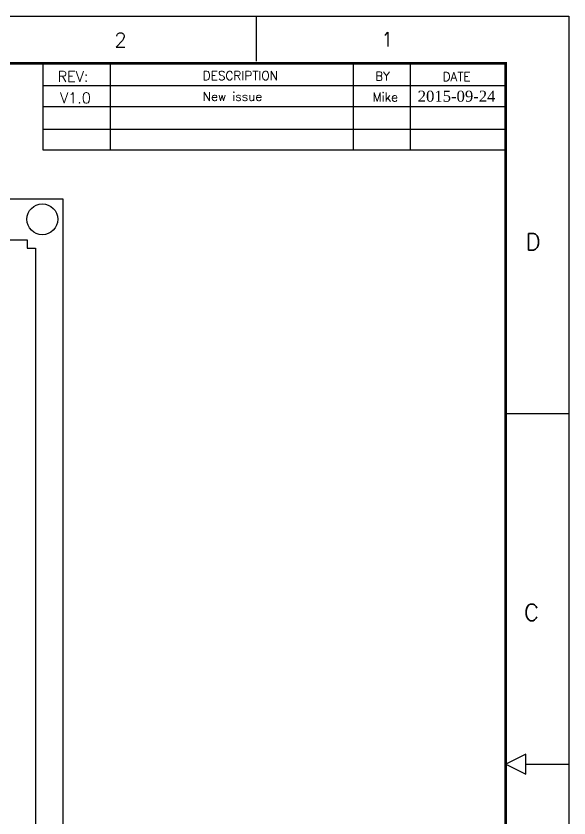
# Model space of a CAD drawing. Header units: millimetres. Extents: x 455 to 3181, y 44 to 381.
# Drawn here: x 3100.8 to 3181.4, y 223.9 to 340.8 of the extents above; entities that cross this region are included whole.
import ezdxf

# ---------------------------------------------------------------- set-up
doc = ezdxf.new("R2010")
doc.units = ezdxf.units.MM
for name, color, linetype in [('BZ', 67, 'Continuous'), ('PCB', 3, 'Continuous'), ('SPEC', 2, 'Continuous')]:
    doc.layers.add(name, color=color, linetype=linetype)
doc.styles.add('ROMANS', font='romans.shx', dxfattribs={"width": 0.8})

msp = doc.modelspace()

# ---------------------------------------------------------------- linework, layer by layer
at = {"layer": 'BZ'}
msp.add_lwpolyline([(2932.6, 177.156), (2932.6, 306.956), (2933.8, 306.956), (2933.8, 308.156), (3102.4, 308.156), (3102.4, 306.956), (3103.6, 306.956), (3103.6, 177.156), (3102.4, 177.156), (3102.4, 175.956), (2933.8, 175.956), (2933.8, 177.156)], close=True, dxfattribs=at)
at = {"layer": 'PCB'}
msp.add_lwpolyline([(2928.6, 314.156), (3107.6, 314.156), (3107.6, 169.956), (2928.6, 169.956)], close=True, dxfattribs=at)
msp.add_circle((3104.6, 311.156), 2.25, dxfattribs=at)
at = {"layer": 'SPEC', "color": 0}
for p, q in [((2872.952, 340.781), (3181.41, 340.781)), ((3135.796, 340.781), (3135.796, 334.185)), ((3181.41, 340.781), (3181.41, 122.674)), ((3172.187, 282.839), (3181.41, 282.839)), ((3175.1, 233.171), (3172.187, 231.714)), ((3175.1, 233.171), (3172.187, 231.714)), ((3175.1, 230.258), (3175.1, 233.171)), ((3175.1, 230.258), (3175.1, 233.171)), ((3172.187, 231.714), (3175.1, 230.258)), ((3172.187, 231.714), (3175.1, 230.258)), ((3175.1, 231.714), (3181.41, 231.714))]:
    msp.add_line(p, q, dxfattribs=at)
at = {"layer": 'SPEC', "color": 7}
for p, q in [((3104.739, 321.221), (3104.739, 333.885)), ((3104.739, 327.685), (3104.739, 333.885)), ((3114.545, 321.221), (3114.545, 333.885)), ((3114.545, 327.685), (3114.545, 333.885)), ((3149.957, 333.885), (3149.957, 321.221)), ((3158.227, 333.885), (3158.227, 321.221)), ((3172.187, 330.587), (3104.739, 330.587)), ((3172.187, 330.587), (3104.739, 330.587)), ((3172.187, 327.553), (3104.739, 327.553)), ((3172.187, 327.553), (3104.739, 327.553)), ((3172.187, 324.255), (3104.739, 324.255)), ((3172.187, 324.255), (3104.739, 324.255)), ((3172.187, 321.221), (3104.739, 321.221)), ((3172.187, 321.221), (3104.739, 321.221))]:
    msp.add_line(p, q, dxfattribs=at)
at = {"layer": 'SPEC', "color": 0, "const_width": 0.405}
msp.add_lwpolyline([(3172.187, 333.885), (2880.719, 333.885), (2880.719, 129.57), (3172.187, 129.57), (3172.187, 333.885)], dxfattribs=at)

# ---------------------------------------------------------------- texts
at = {"linetype": 'ByBlock', "insert": (3159.351, 329.899), "char_height": 1.607837, "width": 11.77856, "attachment_point": 1}
msp.add_mtext('{\\fTimes New Roman|b0|i0|c186|p18;201\\fTimes New Roman|b0|i0|c0|p18;5\\fTimes New Roman|b0|i0|c186|p18;-\\fTimes New Roman|b0|i0|c0|p18;09\\fTimes New Roman|b0|i0|c186|p18;-\\fTimes New Roman|b0|i0|c0|p18;24}', dxfattribs=at)
at = {"layer": 'SPEC', "color": 0, "style": 'ROMANS'}
for s, height, p in [('2', 2.059, (3115.127, 336.255)), ('1', 2.061, (3154.014, 336.346)), ('REV:', 1.5422, (3106.837, 331.192)), ('REV:', 1.5422, (3106.837, 331.192)), ('V1.0', 1.5422, (3107.184, 328.075)), ('D', 2.427, (3175.093, 306.67)), ('C', 2.427, (3174.84, 252.631))]:
    msp.add_text(s, height=height, dxfattribs=at).set_placement(p)
at = {"layer": 'SPEC', "color": 7, "style": 'ROMANS'}
for s, height, p in [('DESCRIPTION', 1.28767, (3128.003, 331.446)), ('BY', 1.2877, (3153.147, 331.369)), ('DATE', 1.2877, (3162.981, 331.303)), ('New issue', 1.2877, (3128.003, 328.411)), ('Mike', 1.2877, (3152.767, 328.334))]:
    msp.add_text(s, height=height, dxfattribs=at).set_placement(p)

doc.saveas('drawing.dxf')
